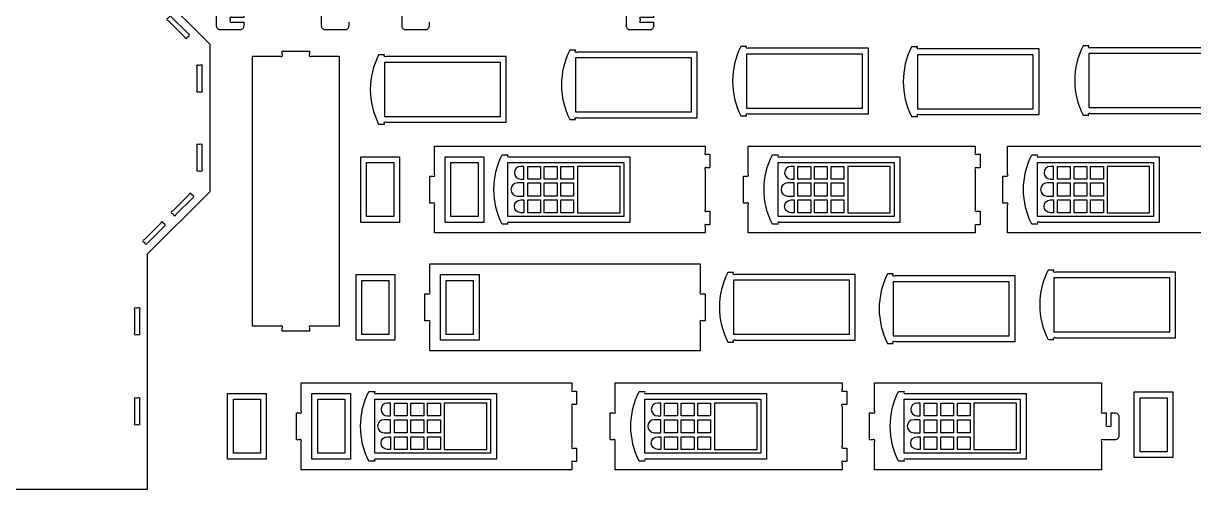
# Model space of a CAD drawing. Extents: x -47 to 298, y -129 to 173.
# Drawn here: x 39.4 to 160.6, y -129.2 to -80.9 of the extents above; entities that cross this region are included whole.
import ezdxf

# ---------------------------------------------------------------- set-up
doc = ezdxf.new("R2010")
doc.units = 0
doc.header["$MEASUREMENT"] = 0
doc.layers.get('0').update_dxf_attribs({"linetype": 'CONTINUOUS'})

msp = doc.modelspace()

# ---------------------------------------------------------------- linework, layer by layer
for points in [[(63.1, -79.74), (62.43, -79.74, 1), (62.25, -79.92), (62.25, -80.24), (61.03, -80.24, 1), (60.85, -80.42), (60.85, -80.56, 1), (61.03, -80.74), (62.25, -80.74), (62.25, -81.14, -0.414214), (61.85, -81.54), (59.85, -81.54, -0.414214), (59.45, -81.14), (59.45, -79.92, 1), (59.27, -79.74), (58.6, -79.74), (58.6, -29.14), (60, -29.95, 1), (60.25, -29.89), (60.41, -29.61), (61.79, -30.41), (61.63, -30.69, 1), (61.7, -30.93), (63.1, -31.74)], [(103.72, -29.61), (103.88, -29.89, 1), (104.12, -29.95), (105.53, -29.14), (105.53, -79.74), (104.85, -79.74, 1), (104.68, -79.92), (104.68, -80.24), (103.45, -80.24, 1), (103.28, -80.42), (103.28, -80.56, 1), (103.45, -80.74), (104.68, -80.74), (104.68, -81.14, -0.414214), (104.28, -81.54), (102.28, -81.54, -0.414214), (101.88, -81.14), (101.88, -79.92, 1), (101.7, -79.74), (101.03, -79.74), (101.03, -31.74), (102.43, -30.93, 1), (102.49, -30.69), (102.33, -30.41)], [(54.43, -80.57), (56.16, -82.3, 1), (56.41, -82.3), (56.52, -82.19, 1), (56.52, -81.94), (54.79, -80.21, 1), (54.54, -80.21), (54.43, -80.32, 1)], [(114.32, -90.44), (114.32, -90.42, -1), (114.49, -90.24), (126.92, -90.24), (126.92, -83.44), (114.49, -83.44, -1), (114.32, -83.27), (114.32, -83.24), (113.72, -83.24, 0.238913), (113.72, -90.44)], [(131.99, -90.5), (131.99, -90.47, -1), (132.17, -90.3), (144.59, -90.3), (144.59, -83.5), (132.17, -83.5, -1), (131.99, -83.32), (131.99, -83.3), (131.39, -83.3, 0.238913), (131.39, -90.5)], [(149.74, -90.38), (149.74, -90.36, -1), (149.91, -90.18), (162.34, -90.18), (162.34, -83.38), (149.91, -83.38, -1), (149.74, -83.21), (149.74, -83.18), (149.14, -83.18, 0.238913), (149.14, -90.38)], [(72.15, -112.24), (69.23, -112.24, 1), (69.05, -112.41), (69.05, -112.74), (66.25, -112.74), (66.25, -112.49), (66.25, -112.41, 1), (66.07, -112.24), (63.15, -112.24), (63.15, -84.24), (66.07, -84.24, 1), (66.25, -84.06), (66.25, -83.74), (69.05, -83.74), (69.05, -84.06, 1), (69.23, -84.24), (72.15, -84.24)], [(76.82, -91.3), (76.82, -91.28, -1), (77, -91.1), (89.42, -91.1), (89.42, -84.3), (77, -84.3, -1), (76.82, -84.13), (76.82, -84.1), (76.22, -84.1, 0.238913), (76.22, -91.3)], [(96.61, -90.83), (96.61, -90.8, -1), (96.79, -90.63), (109.21, -90.63), (109.21, -83.83), (96.79, -83.83, -1), (96.61, -83.65), (96.61, -83.63), (96.01, -83.63, 0.238913), (96.01, -90.83)], [(57.93, -85.34), (57.93, -87.79, -1), (57.75, -87.97), (57.6, -87.97, -1), (57.43, -87.79), (57.43, -85.34, -1), (57.6, -85.17), (57.75, -85.17, -1)], [(57.93, -93.54), (57.93, -95.99, -1), (57.75, -96.17), (57.6, -96.17, -1), (57.43, -95.99), (57.43, -93.54, -1), (57.6, -93.37), (57.75, -93.37, -1)], [(82.01, -102.57), (82.01, -99.65, 1), (81.83, -99.47), (81.51, -99.47), (81.51, -96.67), (81.76, -96.67), (81.83, -96.67, 1), (82.01, -96.49), (82.01, -93.57), (110.01, -93.57), (110.01, -94.24, 1), (110.18, -94.42), (110.51, -94.42), (110.51, -95.82), (110.18, -95.82, 1), (110.01, -96), (110.01, -100.14, 1), (110.18, -100.32), (110.51, -100.32), (110.51, -101.72), (110.18, -101.72, 1), (110.01, -101.9), (110.01, -102.57)], [(89.61, -94.47), (89.61, -94.49, 1), (89.78, -94.67), (102.21, -94.67), (102.21, -101.47), (89.78, -101.47, 1), (89.61, -101.65), (89.61, -101.67), (89.01, -101.67, -0.238913), (89.01, -94.47)], [(114.48, -102.57), (114.48, -99.65, 1), (114.31, -99.47), (113.98, -99.47), (113.98, -96.67), (114.23, -96.67), (114.31, -96.67, 1), (114.48, -96.49), (114.48, -93.57), (137.98, -93.57), (137.98, -94.24, 1), (138.16, -94.42), (138.48, -94.42), (138.48, -95.82), (138.16, -95.82, 1), (137.98, -96), (137.98, -100.14, 1), (138.16, -100.32), (138.48, -100.32), (138.48, -101.72), (138.16, -101.72, 1), (137.98, -101.9), (137.98, -102.57)], [(117.58, -94.47), (117.58, -94.49, 1), (117.76, -94.67), (130.18, -94.67), (130.18, -101.47), (117.76, -101.47, 1), (117.58, -101.65), (117.58, -101.67), (116.98, -101.67, -0.238913), (116.98, -94.47)], [(140.84, -96.67), (141.17, -96.67, 1), (141.34, -96.49), (141.34, -93.57), (164.84, -93.57), (164.84, -96.49, 1), (165.02, -96.67), (165.34, -96.67), (165.34, -97.89, 1), (165.52, -98.07), (165.67, -98.07, 1), (165.84, -97.89), (165.84, -96.67), (166.24, -96.67, -0.414214), (166.64, -97.07), (166.64, -99.07, -0.414214), (166.24, -99.47), (165.02, -99.47, 1), (164.84, -99.65), (164.84, -102.57), (141.34, -102.57), (141.34, -99.65, 1), (141.17, -99.47), (140.84, -99.47)], [(144.44, -94.47), (144.44, -94.49, 1), (144.62, -94.67), (157.04, -94.67), (157.04, -101.47), (144.62, -101.47, 1), (144.44, -101.65), (144.44, -101.67), (143.84, -101.67, -0.238913), (143.84, -94.47)], [(90.93, -96.99), (91.25, -96.99), (91.25, -95.67), (90.93, -95.67, 1)], [(118.91, -96.99), (119.23, -96.99), (119.23, -95.67), (118.91, -95.67, 1)], [(145.77, -96.99), (146.09, -96.99), (146.09, -95.67), (145.77, -95.67, 1)], [(91.25, -97.39), (90.59, -97.39, 1), (90.59, -98.75), (91.25, -98.75)], [(119.23, -97.39), (118.56, -97.39, 1), (118.56, -98.75), (119.23, -98.75)], [(146.09, -97.39), (145.42, -97.39, 1), (145.42, -98.75), (146.09, -98.75)], [(56.61, -98.59), (54.88, -100.32, 1), (54.88, -100.57), (54.99, -100.67, 1), (55.24, -100.67), (56.97, -98.94, 1), (56.97, -98.69), (56.86, -98.59, 1)], [(90.93, -99.15), (91.25, -99.15), (91.25, -100.47), (90.93, -100.47, -1)], [(118.91, -99.15), (119.23, -99.15), (119.23, -100.47), (118.91, -100.47, -1)], [(145.77, -99.15), (146.09, -99.15), (146.09, -100.47), (145.77, -100.47, -1)], [(53.66, -101.54), (51.93, -103.27, 1), (51.93, -103.52), (52.03, -103.62, 1), (52.28, -103.62), (54.01, -101.89, 1), (54.01, -101.64), (53.91, -101.54, 1)], [(81.51, -114.78), (81.51, -111.86, 1), (81.34, -111.68), (81.01, -111.68), (81.01, -108.88), (81.26, -108.88), (81.34, -108.88, 1), (81.51, -108.71), (81.51, -105.78), (109.51, -105.78), (109.51, -108.71, 1), (109.69, -108.88), (110.01, -108.88), (110.01, -111.68), (109.69, -111.68, 1), (109.51, -111.86), (109.51, -114.78)], [(146.12, -113.62), (146.12, -113.6, -1), (146.3, -113.42), (158.72, -113.42), (158.72, -106.62), (146.3, -106.62, -1), (146.12, -106.44), (146.12, -106.42), (145.52, -106.42, 0.238913), (145.52, -113.62)], [(112.96, -113.87), (112.96, -113.84, -1), (113.14, -113.67), (125.56, -113.67), (125.56, -106.87), (113.14, -106.87, -1), (112.96, -106.69), (112.96, -106.67), (112.36, -106.67, 0.238913), (112.36, -113.87)], [(129.5, -114.02), (129.5, -114, -1), (129.68, -113.82), (142.1, -113.82), (142.1, -107.02), (129.68, -107.02, -1), (129.5, -106.84), (129.5, -106.82), (128.9, -106.82, 0.238913), (128.9, -114.02)], [(51.47, -110.51), (51.47, -112.96, -1), (51.29, -113.13), (51.15, -113.13, -1), (50.97, -112.96), (50.97, -110.51, -1), (51.15, -110.33), (51.29, -110.33, -1)], [(68.21, -127.1), (68.21, -124.18, 1), (68.03, -124), (67.71, -124), (67.71, -121.2), (67.96, -121.2), (68.03, -121.2, 1), (68.21, -121.02), (68.21, -118.1), (96.21, -118.1), (96.21, -118.77, 1), (96.39, -118.95), (96.71, -118.95), (96.71, -120.35), (96.39, -120.35, 1), (96.21, -120.53), (96.21, -124.67, 1), (96.39, -124.85), (96.71, -124.85), (96.71, -126.25), (96.39, -126.25, 1), (96.21, -126.43), (96.21, -127.1)], [(100.69, -127.1), (100.69, -124.18, 1), (100.51, -124), (100.19, -124), (100.19, -121.2), (100.44, -121.2), (100.51, -121.2, 1), (100.69, -121.02), (100.69, -118.1), (124.19, -118.1), (124.19, -118.77, 1), (124.36, -118.95), (124.69, -118.95), (124.69, -120.35), (124.36, -120.35, 1), (124.19, -120.53), (124.19, -124.67, 1), (124.36, -124.85), (124.69, -124.85), (124.69, -126.25), (124.36, -126.25, 1), (124.19, -126.43), (124.19, -127.1)], [(127.04, -121.2), (127.37, -121.2, 1), (127.54, -121.02), (127.54, -118.1), (151.04, -118.1), (151.04, -121.02, 1), (151.22, -121.2), (151.54, -121.2), (151.54, -122.42, 1), (151.72, -122.6), (151.87, -122.6, 1), (152.04, -122.42), (152.04, -121.2), (152.44, -121.2, -0.414214), (152.84, -121.6), (152.84, -123.6, -0.414214), (152.44, -124), (151.22, -124, 1), (151.04, -124.18), (151.04, -127.1), (127.54, -127.1), (127.54, -124.18, 1), (127.37, -124), (127.04, -124)], [(51.47, -119.84), (51.47, -122.29, -1), (51.29, -122.46), (51.15, -122.46, -1), (50.97, -122.29), (50.97, -119.84, -1), (51.15, -119.66), (51.29, -119.66, -1)], [(75.81, -119), (75.81, -119.02, 1), (75.99, -119.2), (88.41, -119.2), (88.41, -126), (75.99, -126, 1), (75.81, -126.18), (75.81, -126.2), (75.21, -126.2, -0.238913), (75.21, -119)], [(103.79, -119), (103.79, -119.02, 1), (103.96, -119.2), (116.39, -119.2), (116.39, -126), (103.96, -126, 1), (103.79, -126.18), (103.79, -126.2), (103.19, -126.2, -0.238913), (103.19, -119)], [(130.64, -119), (130.64, -119.02, 1), (130.82, -119.2), (143.24, -119.2), (143.24, -126), (130.82, -126, 1), (130.64, -126.18), (130.64, -126.2), (130.04, -126.2, -0.238913), (130.04, -119)], [(77.13, -121.52), (77.45, -121.52), (77.45, -120.2), (77.13, -120.2, 1)], [(105.11, -121.52), (105.43, -121.52), (105.43, -120.2), (105.11, -120.2, 1)], [(131.97, -121.52), (132.29, -121.52), (132.29, -120.2), (131.97, -120.2, 1)], [(77.45, -121.92), (76.79, -121.92, 1), (76.79, -123.28), (77.45, -123.28)], [(105.43, -121.92), (104.76, -121.92, 1), (104.76, -123.28), (105.43, -123.28)], [(132.29, -121.92), (131.62, -121.92, 1), (131.62, -123.28), (132.29, -123.28)], [(77.13, -123.68), (77.45, -123.68), (77.45, -125), (77.13, -125, -1)], [(105.11, -123.68), (105.43, -123.68), (105.43, -125), (105.11, -125, -1)], [(131.97, -123.68), (132.29, -123.68), (132.29, -125), (131.97, -125, -1)]]:
    msp.add_lwpolyline(points, format="xyb", close=True)
for points in [[(-47.48, -83.86), (-42.48, -83.86), (-42.48, -77.38), (-34.52, -69.42), (-17.25, -69.42), (-9.28, -77.38), (-9.28, -78.86), (-3.21, -78.86), (7.19, -78.86), (7.19, -78.88), (25.97, -78.86), (32.62, -72.21), (47.91, -72.21), (58.73, -83.02), (58.73, -98.31), (52.27, -104.77), (52.27, -129.16), (-42.48, -129.16), (-42.48, -103.17), (-47.48, -103.17)], [(96.61, -84.43), (96.61, -90.03), (108.61, -90.03), (108.61, -84.43)], [(114.32, -84.04), (114.32, -89.64), (126.32, -89.64), (126.32, -84.04)], [(131.99, -84.1), (131.99, -89.7), (143.99, -89.7), (143.99, -84.1)], [(149.74, -83.98), (149.74, -89.58), (161.74, -89.58), (161.74, -83.98)], [(76.82, -84.9), (76.82, -90.5), (88.82, -90.5), (88.82, -84.9)], [(74.38, -101.47), (74.38, -94.67), (78.38, -94.67), (78.38, -101.47)], [(77.78, -95.27), (77.78, -100.87), (74.98, -100.87), (74.98, -95.27)], [(83.11, -101.47), (83.11, -94.67), (87.11, -94.67), (87.11, -101.47)], [(86.51, -95.27), (86.51, -100.87), (83.71, -100.87), (83.71, -95.27)], [(89.61, -100.87), (89.61, -95.27), (101.61, -95.27), (101.61, -100.87)], [(92.97, -95.67), (92.97, -96.99), (91.65, -96.99), (91.65, -95.67)], [(94.69, -95.67), (94.69, -96.99), (93.37, -96.99), (93.37, -95.67)], [(96.41, -95.67), (96.41, -96.99), (95.09, -96.99), (95.09, -95.67)], [(101.21, -100.47), (101.21, -95.67), (96.81, -95.67), (96.81, -100.47)], [(117.58, -100.87), (117.58, -95.27), (129.58, -95.27), (129.58, -100.87)], [(120.95, -95.67), (120.95, -96.99), (119.63, -96.99), (119.63, -95.67)], [(122.67, -95.67), (122.67, -96.99), (121.35, -96.99), (121.35, -95.67)], [(124.39, -95.67), (124.39, -96.99), (123.07, -96.99), (123.07, -95.67)], [(129.18, -100.47), (129.18, -95.67), (124.79, -95.67), (124.79, -100.47)], [(144.44, -100.87), (144.44, -95.27), (156.44, -95.27), (156.44, -100.87)], [(147.81, -95.67), (147.81, -96.99), (146.49, -96.99), (146.49, -95.67)], [(149.53, -95.67), (149.53, -96.99), (148.21, -96.99), (148.21, -95.67)], [(151.25, -95.67), (151.25, -96.99), (149.93, -96.99), (149.93, -95.67)], [(156.04, -100.47), (156.04, -95.67), (151.65, -95.67), (151.65, -100.47)], [(92.97, -97.39), (92.97, -98.75), (91.65, -98.75), (91.65, -97.39)], [(94.69, -97.39), (94.69, -98.75), (93.37, -98.75), (93.37, -97.39)], [(96.41, -97.39), (96.41, -98.75), (95.09, -98.75), (95.09, -97.39)], [(120.95, -97.39), (120.95, -98.75), (119.63, -98.75), (119.63, -97.39)], [(122.67, -97.39), (122.67, -98.75), (121.35, -98.75), (121.35, -97.39)], [(124.39, -97.39), (124.39, -98.75), (123.07, -98.75), (123.07, -97.39)], [(147.81, -97.39), (147.81, -98.75), (146.49, -98.75), (146.49, -97.39)], [(149.53, -97.39), (149.53, -98.75), (148.21, -98.75), (148.21, -97.39)], [(151.25, -97.39), (151.25, -98.75), (149.93, -98.75), (149.93, -97.39)], [(92.97, -99.15), (92.97, -100.47), (91.65, -100.47), (91.65, -99.15)], [(94.69, -99.15), (94.69, -100.47), (93.37, -100.47), (93.37, -99.15)], [(96.41, -99.15), (96.41, -100.47), (95.09, -100.47), (95.09, -99.15)], [(120.95, -99.15), (120.95, -100.47), (119.63, -100.47), (119.63, -99.15)], [(122.67, -99.15), (122.67, -100.47), (121.35, -100.47), (121.35, -99.15)], [(124.39, -99.15), (124.39, -100.47), (123.07, -100.47), (123.07, -99.15)], [(147.81, -99.15), (147.81, -100.47), (146.49, -100.47), (146.49, -99.15)], [(149.53, -99.15), (149.53, -100.47), (148.21, -100.47), (148.21, -99.15)], [(151.25, -99.15), (151.25, -100.47), (149.93, -100.47), (149.93, -99.15)], [(73.88, -113.68), (73.88, -106.88), (77.88, -106.88), (77.88, -113.68)], [(77.28, -107.48), (77.28, -113.08), (74.48, -113.08), (74.48, -107.48)], [(82.61, -113.68), (82.61, -106.88), (86.61, -106.88), (86.61, -113.68)], [(86.01, -107.48), (86.01, -113.08), (83.21, -113.08), (83.21, -107.48)], [(112.96, -107.47), (112.96, -113.07), (124.96, -113.07), (124.96, -107.47)], [(129.5, -107.62), (129.5, -113.22), (141.5, -113.22), (141.5, -107.62)], [(146.12, -107.22), (146.12, -112.82), (158.12, -112.82), (158.12, -107.22)], [(60.58, -126), (60.58, -119.2), (64.58, -119.2), (64.58, -126)], [(63.98, -119.8), (63.98, -125.4), (61.18, -125.4), (61.18, -119.8)], [(69.31, -126), (69.31, -119.2), (73.31, -119.2), (73.31, -126)], [(72.71, -119.8), (72.71, -125.4), (69.91, -125.4), (69.91, -119.8)], [(75.81, -125.4), (75.81, -119.8), (87.81, -119.8), (87.81, -125.4)], [(103.79, -125.4), (103.79, -119.8), (115.79, -119.8), (115.79, -125.4)], [(130.64, -125.4), (130.64, -119.8), (142.64, -119.8), (142.64, -125.4)], [(154.45, -125.84), (154.45, -119.04), (158.45, -119.04), (158.45, -125.84)], [(157.85, -119.64), (157.85, -125.24), (155.05, -125.24), (155.05, -119.64)], [(79.17, -120.2), (79.17, -121.52), (77.85, -121.52), (77.85, -120.2)], [(80.89, -120.2), (80.89, -121.52), (79.57, -121.52), (79.57, -120.2)], [(82.61, -120.2), (82.61, -121.52), (81.29, -121.52), (81.29, -120.2)], [(87.41, -125), (87.41, -120.2), (83.01, -120.2), (83.01, -125)], [(107.15, -120.2), (107.15, -121.52), (105.83, -121.52), (105.83, -120.2)], [(108.87, -120.2), (108.87, -121.52), (107.55, -121.52), (107.55, -120.2)], [(110.59, -120.2), (110.59, -121.52), (109.27, -121.52), (109.27, -120.2)], [(115.39, -125), (115.39, -120.2), (110.99, -120.2), (110.99, -125)], [(134.01, -120.2), (134.01, -121.52), (132.69, -121.52), (132.69, -120.2)], [(135.73, -120.2), (135.73, -121.52), (134.41, -121.52), (134.41, -120.2)], [(137.45, -120.2), (137.45, -121.52), (136.13, -121.52), (136.13, -120.2)], [(142.24, -125), (142.24, -120.2), (137.85, -120.2), (137.85, -125)], [(79.17, -121.92), (79.17, -123.28), (77.85, -123.28), (77.85, -121.92)], [(80.89, -121.92), (80.89, -123.28), (79.57, -123.28), (79.57, -121.92)], [(82.61, -121.92), (82.61, -123.28), (81.29, -123.28), (81.29, -121.92)], [(107.15, -121.92), (107.15, -123.28), (105.83, -123.28), (105.83, -121.92)], [(108.87, -121.92), (108.87, -123.28), (107.55, -123.28), (107.55, -121.92)], [(110.59, -121.92), (110.59, -123.28), (109.27, -123.28), (109.27, -121.92)], [(134.01, -121.92), (134.01, -123.28), (132.69, -123.28), (132.69, -121.92)], [(135.73, -121.92), (135.73, -123.28), (134.41, -123.28), (134.41, -121.92)], [(137.45, -121.92), (137.45, -123.28), (136.13, -123.28), (136.13, -121.92)], [(79.17, -123.68), (79.17, -125), (77.85, -125), (77.85, -123.68)], [(80.89, -123.68), (80.89, -125), (79.57, -125), (79.57, -123.68)], [(82.61, -123.68), (82.61, -125), (81.29, -125), (81.29, -123.68)], [(107.15, -123.68), (107.15, -125), (105.83, -125), (105.83, -123.68)], [(108.87, -123.68), (108.87, -125), (107.55, -125), (107.55, -123.68)], [(110.59, -123.68), (110.59, -125), (109.27, -125), (109.27, -123.68)], [(134.01, -123.68), (134.01, -125), (132.69, -125), (132.69, -123.68)], [(135.73, -123.68), (135.73, -125), (134.41, -125), (134.41, -123.68)], [(137.45, -123.68), (137.45, -125), (136.13, -125), (136.13, -123.68)]]:
    msp.add_lwpolyline(points, close=True)
for points in [[(73.12, -80.74), (73.12, -81.14, -0.414214), (72.72, -81.54), (70.72, -81.54, -0.414214), (70.32, -81.14), (70.32, -79.92, 1)], [(81.44, -80.74), (81.44, -81.14, -0.414214), (81.04, -81.54), (79.04, -81.54, -0.414214), (78.64, -81.14), (78.64, -79.92, 1)]]:
    msp.add_lwpolyline(points, format="xyb")

doc.saveas('drawing.dxf')
